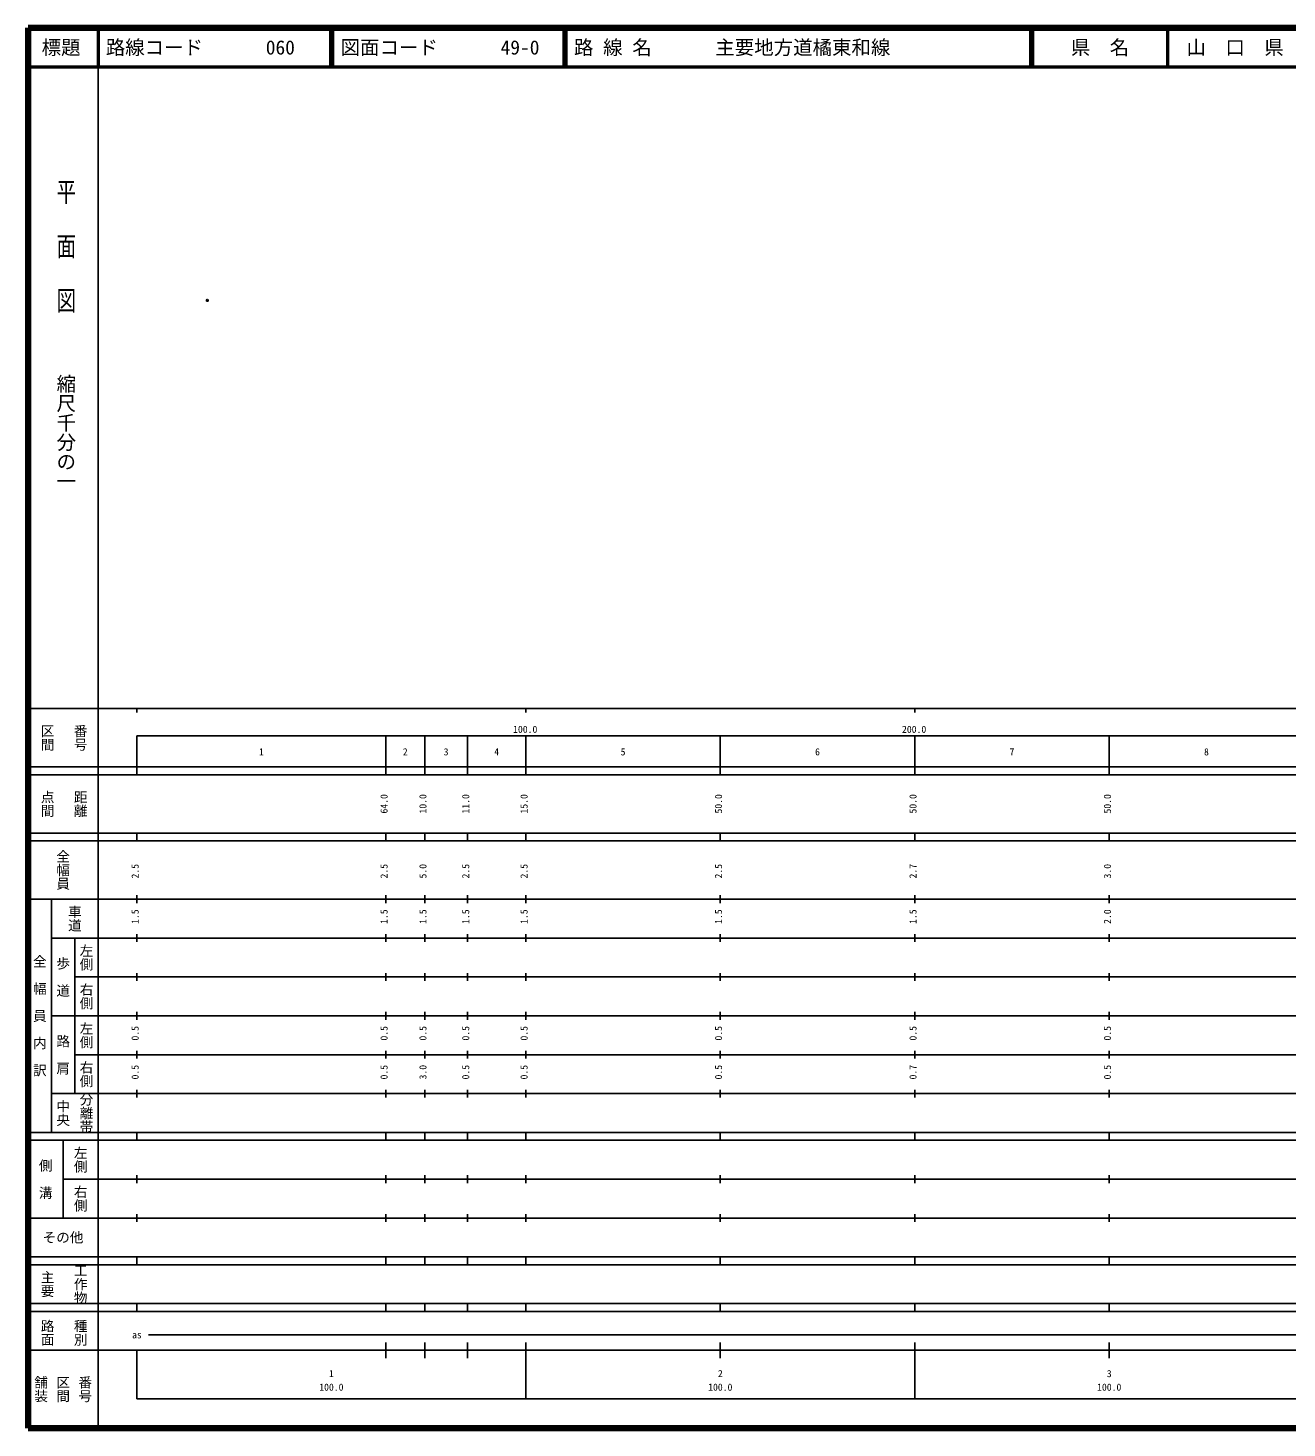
# Model space of a CAD drawing. Units: millimetres on the paper. Extents: x 40 to 680, y 20 to 380.
# Drawn here: x 40 to 363.7, y 20 to 380 of the extents above; entities that cross this region are included whole.
import ezdxf
from ezdxf.enums import TextEntityAlignment as Align

# ---------------------------------------------------------------- set-up
doc = ezdxf.new("R2010")
doc.units = ezdxf.units.MM
doc.header["$PDMODE"] = 32
doc.header["$PDSIZE"] = 0.5
doc.layers.add('M-OTRS', color=6, linetype='Continuous')
doc.layers.add('M-TTL-TXT', color=7, linetype='Continuous')
for name, color, linetype, lineweight in [('M-TTL', 2, 'Continuous', 140), ('M-TTL-BAND', 7, 'Continuous', 25), ('M-TTL-LINE', 7, 'Continuous', 50)]:
    doc.layers.add(name, color=color, linetype=linetype, lineweight=lineweight)
doc.styles.add('@ＭＳ ゴシック', font='')
doc.styles.add('ＭＳ ゴシック', font='')
doc.styles.get('@ＭＳ ゴシック').set_extended_font_data('@MS Gothic')
doc.styles.get('ＭＳ ゴシック').set_extended_font_data('MS Gothic')

msp = doc.modelspace()

# ---------------------------------------------------------------- linework, layer by layer
at = {"layer": 'M-OTRS'}
msp.add_point((86.107, 309.966), dxfattribs=at)
at = {"layer": 'M-TTL'}
for p, q in [((40, 380), (40, 20)), ((680, 380), (40, 380)), ((40, 20), (680, 20))]:
    msp.add_line(p, q, dxfattribs=at)
at = {"layer": 'M-TTL-BAND'}
for p, q in [((58, 370), (58, 20)), ((40, 205), (579, 205)), ((68, 205), (68, 204)), ((168, 205), (168, 204)), ((268, 205), (268, 204)), ((68, 198), (579, 198)), ((68, 198), (68, 188)), ((132, 188), (132, 198)), ((142, 188), (142, 198)), ((153, 188), (153, 198)), ((168, 188), (168, 198)), ((218, 188), (218, 198)), ((268, 188), (268, 198)), ((318, 188), (318, 198)), ((40, 190), (579, 190)), ((40, 188), (579, 188)), ((40, 173), (579, 173)), ((68, 171), (68, 173)), ((132, 171), (132, 173)), ((142, 171), (142, 173)), ((153, 171), (153, 173)), ((168, 171), (168, 173)), ((218, 171), (218, 173)), ((268, 171), (268, 173)), ((318, 171), (318, 173)), ((40, 171), (579, 171)), ((40, 156), (579, 156)), ((46, 96), (46, 156)), ((68, 155), (68, 157)), ((132, 155), (132, 157)), ((142, 155), (142, 157)), ((153, 155), (153, 157)), ((168, 155), (168, 157)), ((218, 155), (218, 157)), ((268, 155), (268, 157)), ((318, 155), (318, 157)), ((46, 146), (579, 146)), ((52, 146), (52, 106)), ((68, 145), (68, 147)), ((132, 145), (132, 147)), ((142, 145), (142, 147)), ((153, 145), (153, 147)), ((168, 145), (168, 147)), ((218, 145), (218, 147)), ((268, 145), (268, 147)), ((318, 145), (318, 147)), ((68, 135), (68, 137)), ((132, 135), (132, 137)), ((142, 135), (142, 137)), ((153, 135), (153, 137)), ((168, 135), (168, 137)), ((218, 135), (218, 137)), ((268, 135), (268, 137)), ((318, 135), (318, 137)), ((52, 136), (579, 136)), ((46, 126), (579, 126)), ((68, 125), (68, 127)), ((132, 125), (132, 127)), ((142, 125), (142, 127)), ((153, 125), (153, 127)), ((168, 125), (168, 127)), ((218, 125), (218, 127)), ((268, 125), (268, 127)), ((318, 125), (318, 127)), ((52, 116), (579, 116)), ((68, 115), (68, 117)), ((132, 115), (132, 117)), ((142, 115), (142, 117)), ((153, 115), (153, 117)), ((168, 115), (168, 117)), ((218, 115), (218, 117)), ((268, 115), (268, 117)), ((318, 115), (318, 117)), ((46, 106), (579, 106)), ((68, 105), (68, 107)), ((132, 105), (132, 107)), ((142, 105), (142, 107)), ((153, 105), (153, 107)), ((168, 105), (168, 107)), ((218, 105), (218, 107)), ((268, 105), (268, 107)), ((318, 105), (318, 107)), ((40, 96), (579, 96)), ((40, 94), (579, 94)), ((49, 94), (49, 74)), ((68, 94), (68, 96)), ((132, 94), (132, 96)), ((142, 94), (142, 96)), ((153, 94), (153, 96)), ((168, 94), (168, 96)), ((218, 94), (218, 96)), ((268, 94), (268, 96)), ((318, 94), (318, 96)), ((49, 84), (579, 84)), ((68, 83), (68, 85)), ((132, 83), (132, 85)), ((142, 83), (142, 85)), ((153, 83), (153, 85)), ((168, 83), (168, 85)), ((218, 83), (218, 85)), ((268, 83), (268, 85)), ((318, 83), (318, 85)), ((40, 74), (579, 74)), ((68, 73), (68, 75)), ((132, 73), (132, 75)), ((142, 73), (142, 75)), ((153, 73), (153, 75)), ((168, 73), (168, 75)), ((218, 73), (218, 75)), ((268, 73), (268, 75)), ((318, 73), (318, 75)), ((40, 64), (579, 64)), ((40, 62), (579, 62)), ((68, 62), (68, 64)), ((132, 62), (132, 64)), ((142, 62), (142, 64)), ((153, 62), (153, 64)), ((168, 62), (168, 64)), ((218, 62), (218, 64)), ((268, 62), (268, 64)), ((318, 62), (318, 64)), ((40, 52), (579, 52)), ((68, 50), (68, 52)), ((132, 50), (132, 52)), ((142, 50), (142, 52)), ((153, 50), (153, 52)), ((168, 50), (168, 52)), ((218, 50), (218, 52)), ((268, 50), (268, 52)), ((318, 50), (318, 52)), ((40, 50), (579, 50)), ((71, 44), (565, 44)), ((40, 40), (579, 40)), ((68, 40), (68, 27.5)), ((132, 38), (132, 42)), ((142, 38), (142, 42)), ((153, 38), (153, 42)), ((168, 27.5), (168, 42)), ((218, 38), (218, 42)), ((268, 27.5), (268, 42)), ((318, 38), (318, 42)), ((68, 27.5), (579, 27.5))]:
    msp.add_line(p, q, dxfattribs=at)
at = {"layer": 'M-TTL-LINE'}
for p, q in [((58, 380), (58, 370)), ((117.75, 380), (117.75, 370)), ((118.25, 380), (118.25, 370)), ((177.75, 380), (177.75, 370)), ((178.25, 380), (178.25, 370)), ((297.75, 380), (297.75, 370)), ((298.25, 380), (298.25, 370)), ((333, 380), (333, 370)), ((40, 370), (680, 370))]:
    msp.add_line(p, q, dxfattribs=at)

# ---------------------------------------------------------------- texts
at = {"layer": 'M-TTL-BAND', "style": '@ＭＳ ゴシック', "width": 1.4}
msp.add_text('平  面  図', height=3.666, rotation=270, dxfattribs=at).set_placement((49.777, 306.475), align=Align.MIDDLE_RIGHT)
at = {"layer": 'M-TTL-BAND', "style": '@ＭＳ ゴシック'}
msp.add_text('縮尺千分の一', height=3.666, rotation=270, dxfattribs=at).set_placement((49.777, 261.03), align=Align.MIDDLE_RIGHT)
for s, p in [('区間', (45, 197.5)), ('番号', (53.5, 197.5)), ('点間', (45, 180.5)), ('距離', (53.5, 180.5)), ('全幅員', (49, 163.5)), ('車道', (52, 151)), ('左側', (55, 141)), ('全\u3000幅\u3000員\u3000内\u3000訳', (43, 126)), ('歩\u3000道', (49, 136)), ('右側', (55, 131)), ('左側', (55, 121)), ('路\u3000肩', (49, 116)), ('右側', (55, 111)), ('分離帯', (55, 101)), ('中央', (49, 101)), ('左側', (53.5, 89)), ('側\u3000溝', (44.5, 84)), ('右側', (53.5, 79)), ('工作物', (53.5, 57)), ('主要', (45, 57)), ('路面', (45, 44.5)), ('種別', (53.5, 44.5)), ('舗装', (43.333, 30)), ('区間', (49, 30)), ('番号', (54.667, 30))]:
    msp.add_text(s, height=2.566, rotation=270, dxfattribs=at).set_placement(p, align=Align.MIDDLE_CENTER)
at = {"layer": 'M-TTL-BAND', "style": 'ＭＳ ゴシック'}
for s, p in [('100.0', (167.844, 198.195)), ('200.0', (267.844, 198.195)), ('1', (100, 192.405)), ('2', (137, 192.405)), ('3', (147.5, 192.405)), ('4', (160.5, 192.405)), ('5', (193, 192.405)), ('6', (243, 192.405)), ('7', (293, 192.405)), ('8', (343, 192.405)), ('as', (68, 42.5)), ('1', (118, 32.523)), ('2', (218, 32.523)), ('3', (318, 32.523)), ('100.0', (118, 29.033)), ('100.0', (218, 29.033)), ('100.0', (318, 29.033))]:
    msp.add_text(s, height=1.833, dxfattribs=at).set_placement(p, align=Align.BOTTOM_CENTER)
for s, p in [('64.0', (133, 180.5)), ('10.0', (143, 180.5)), ('11.0', (154, 180.5)), ('15.0', (169, 180.5)), ('50.0', (219, 180.5)), ('50.0', (269, 180.5)), ('50.0', (319, 180.5)), ('2.5', (69, 163.174)), ('2.5', (133, 163.174)), ('5.0', (143, 163.174)), ('2.5', (154, 163.174)), ('2.5', (169, 163.174)), ('2.5', (219, 163.174)), ('2.7', (269, 163.174)), ('3.0', (319, 163.174)), ('1.5', (69, 151.5)), ('1.5', (133, 151.5)), ('1.5', (143, 151.5)), ('1.5', (154, 151.5)), ('1.5', (169, 151.5)), ('1.5', (219, 151.5)), ('1.5', (269, 151.5)), ('2.0', (319, 151.5)), ('0.5', (69, 121.5)), ('0.5', (133, 121.5)), ('0.5', (143, 121.5)), ('0.5', (154, 121.5)), ('0.5', (169, 121.5)), ('0.5', (219, 121.5)), ('0.5', (269, 121.5)), ('0.5', (319, 121.5)), ('0.5', (69, 111.5)), ('0.5', (133, 111.5)), ('3.0', (143, 111.5)), ('0.5', (154, 111.5)), ('0.5', (169, 111.5)), ('0.5', (219, 111.5)), ('0.7', (269, 111.5)), ('0.5', (319, 111.5))]:
    msp.add_text(s, height=1.833, rotation=90, dxfattribs=at).set_placement(p, align=Align.BOTTOM_CENTER)
msp.add_text('その他', height=2.566, dxfattribs=at).set_placement((49, 69), align=Align.MIDDLE_CENTER)
at = {"layer": 'M-TTL-TXT', "style": 'ＭＳ ゴシック'}
for s, p in [('標題', (48.5, 375)), ('県\u3000名', (315.625, 375)), ('山\u3000口\u3000県', (350.375, 375))]:
    msp.add_text(s, height=3.666, dxfattribs=at).set_placement(p, align=Align.MIDDLE_CENTER)
for s, p in [('路線コード', (60, 375)), ('060', (101.142, 375)), ('図面コード', (120.38, 375)), ('49-0', (161.521, 375)), ('路 線 名', (180.38, 375)), ('主要地方道橘東和線', (216.734, 375))]:
    msp.add_text(s, height=3.666, dxfattribs=at).set_placement(p, align=Align.MIDDLE_LEFT)

doc.saveas('drawing.dxf')
